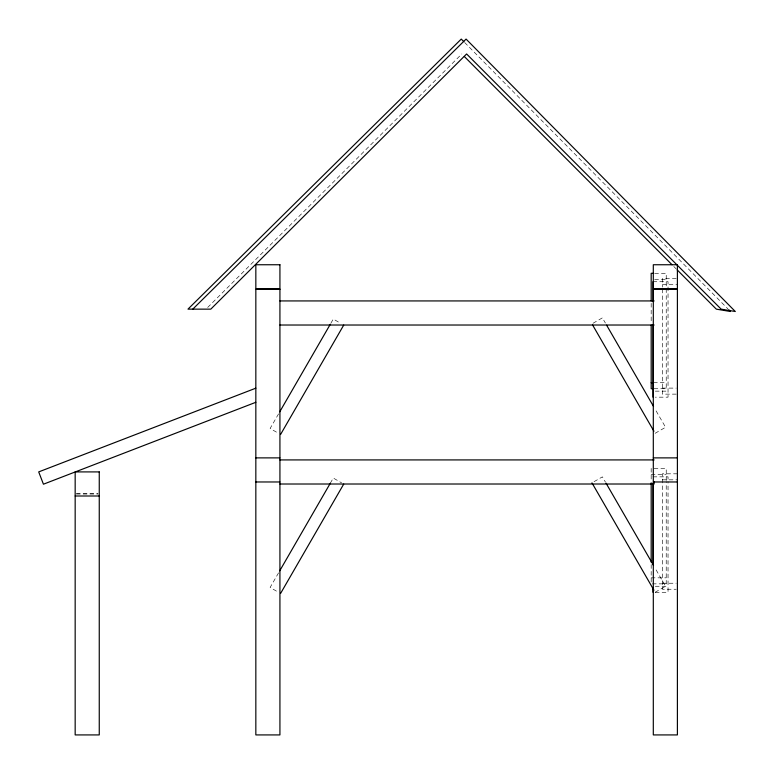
<?xml version="1.0" encoding="UTF-8"?>
<svg xmlns="http://www.w3.org/2000/svg" width="774" height="774" viewBox="0 0 774 774"><rect width="100%" height="100%" fill="white"/><g stroke="black" fill="none" stroke-linecap="round" stroke-linejoin="round"><path stroke-width="0.58" stroke-dasharray="3.87 2.9" d="M278.543 413.897L270.116 428.477L278.466 433.295M330.885 323.232L333.294 319.072L340.589 323.28M278.543 572.876L270.116 587.466L278.466 592.284M330.285 483.266L333.294 478.051L341.634 482.87M207.684 307.442L461.797 53.967M593.01 323.28L602.395 317.862L605.403 323.077M655.133 433.295L665.563 427.277L654.736 408.517M594.055 481.67L602.395 476.852L605.403 482.057M655.133 592.284L665.563 586.266L654.736 567.506M654.649 273.299L666.23 273.299L666.23 388.732L653.488 388.732M676.234 278.688L662.341 278.688L662.341 287.115M654.649 279.317L666.23 279.317M652.985 281.726L668.039 281.726L668.039 397.168L655.297 397.168M662.341 284.716L677.395 284.716M653.488 382.714L666.23 382.714M662.341 388.103L676.234 388.103M655.297 391.141L668.039 391.141M676.234 394.13L662.341 394.13L662.341 288.315M677.395 473.814L662.341 473.814L662.341 589.246L676.234 589.246M651.176 474.443L666.23 474.443M652.985 476.852L668.039 476.852L668.039 480.461M662.341 479.832L677.395 479.832M76.374 493.589L98.056 493.589M76.374 494.035L98.056 494.035M651.176 577.83L666.23 577.83M662.341 583.228L676.234 583.228M652.337 583.857L666.23 583.857L666.23 481.641M655.297 586.266L668.039 586.266M655.297 592.284L668.039 592.284L668.039 481.66M673.767 266.469L676.321 269.033M464.661 42.512L727.937 308.932M666.23 480.451L666.23 468.415L651.176 468.415L651.176 481.66M651.176 303.36L651.176 322.603M651.176 564.604L651.176 583.857"/><path stroke-width="1.16" d="M279.743 411.807L330.285 324.277M280.546 434.504L343.724 325.09M279.743 570.796L330.285 483.266M280.546 593.494L343.724 484.079M192.784 309.145L466.074 39.077L735.3 311.506L721.145 309.145L466.616 53.967L210.789 309.145L187.966 309.145L461.256 39.077L463.81 41.651M255.836 388.171L38.7 471.908L43.441 484.205L255.836 402.296M653.488 273.299L651.176 273.299L651.176 300.96M677.395 288.837L653.304 288.837L653.304 264.747L677.395 264.747L677.395 734.923L653.304 734.923L653.304 483.721M677.395 289.273L653.304 289.273L653.304 481.97L677.395 481.97M279.927 300.931L654.117 300.931M279.927 325.022L654.117 325.022M651.176 382.714L653.488 382.714M653.488 388.732L651.176 388.732L651.176 325.003M255.836 457.879L279.927 457.879M653.304 457.879L677.395 457.879M279.927 459.92L654.117 459.92M255.836 481.97L279.927 481.97M279.927 484.011L654.117 484.011L654.117 481.602M75.165 495.999L99.256 495.999M464.352 56.531L672.064 264.766M677.173 269.884L716.327 309.145L730.482 311.506L728.779 309.793M606.603 325.157L653.537 406.437M592.565 324.925L653.933 431.215M606.003 483.102L653.537 565.426M591.965 482.87L653.933 590.204M652.985 281.726L652.985 300.98M652.985 325.012L652.985 397.168M652.985 482.86L652.985 564.633M652.985 587.466L652.985 592.284M651.176 482.85L651.176 562.205M279.927 264.747L255.836 264.747L255.836 288.837L279.927 288.837L279.927 264.747M279.927 289.273L255.836 289.273L255.836 734.923L279.927 734.923L279.927 289.273M99.256 471.908L75.165 471.908L75.165 734.923L99.256 734.923L99.256 471.908"/></g></svg>
